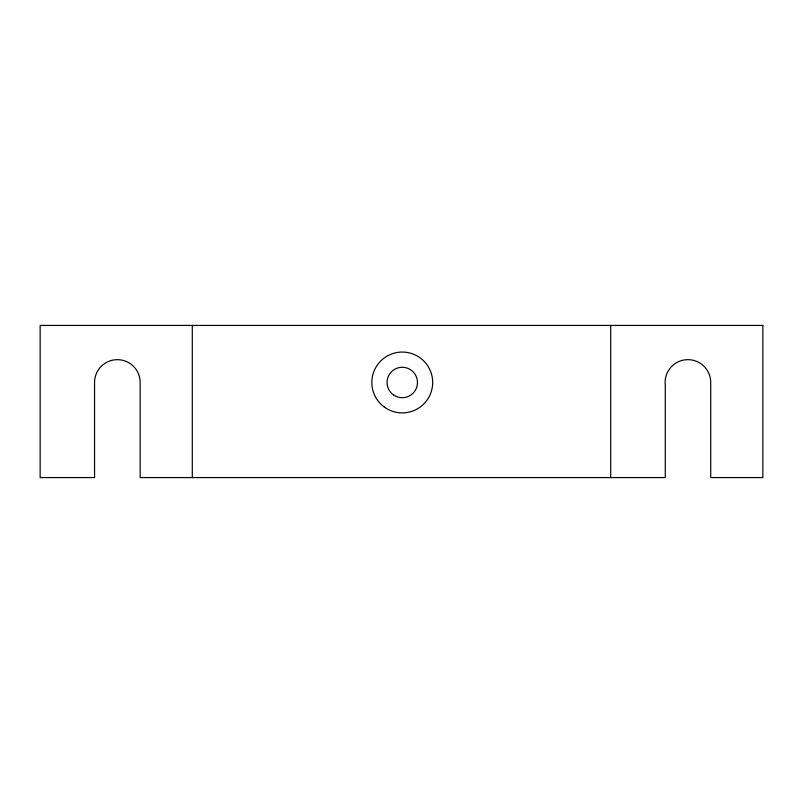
<?xml version="1.0" encoding="UTF-8"?>
<svg xmlns="http://www.w3.org/2000/svg" width="803" height="803" viewBox="0 0 803 803"><rect width="100%" height="100%" fill="white"/><g stroke="black" fill="none" stroke-linecap="round" stroke-linejoin="round"><path stroke-width="1.2" d="M610.702 325.426L610.702 477.574M192.298 325.426L192.298 477.574M762.85 325.426L40.15 325.426L40.15 477.574L94.553 477.574L94.553 381.776A22.825 22.825 0 0 1 118.071 359.674A22.825 22.825 0 0 1 140.174 383.182L140.174 477.574L665.285 477.574L665.285 385.4A22.825 22.825 0 0 1 686.987 359.674A22.825 22.825 0 0 1 710.715 383.543L710.715 477.574L762.85 477.574L762.85 325.426M393.841 395.156A15.217 15.217 0 0 0 417.45 383.443A15.217 15.217 0 0 0 395.498 368.858A15.217 15.217 0 0 0 393.841 395.156M384.406 407.121A30.434 30.434 0 0 0 432.526 385.621A30.434 30.434 0 0 0 389.846 354.695A30.434 30.434 0 0 0 384.406 407.121"/></g></svg>
